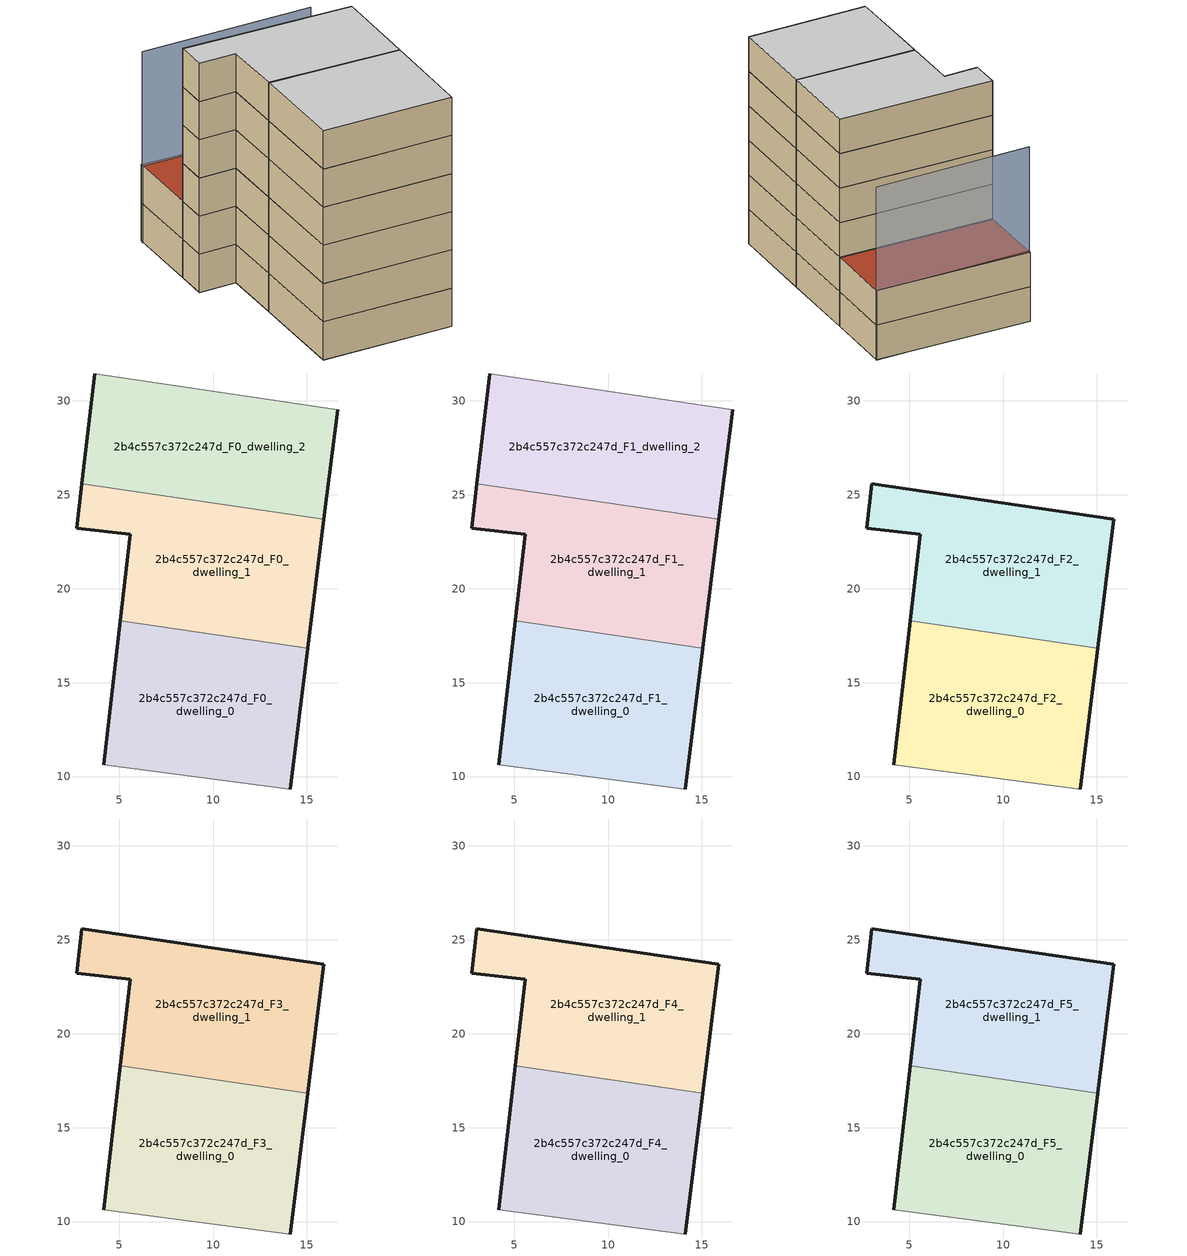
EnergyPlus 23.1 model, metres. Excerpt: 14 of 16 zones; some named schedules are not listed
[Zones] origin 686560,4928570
2b4c557c372c247d_F0_dwelling_0
 floor ground (EU_floor_Construction): 14.1,9.34 15.04,16.83 5.06,18.29 4.18,10.62 z0
 wall outside (EU_wall_Construction): 4.18,10.62 5.06,18.29 / 15.04,16.83 14.1,9.34 z0:3
 wall adiabatic (EU_wall_Construction): 14.1,9.34 4.18,10.62 z0:3
 wall to 2b4c557c372c247d_F0_dwelling_1 (EU_wall_Construction): 5.06,18.29 15.04,16.83 z0:3
2b4c557c372c247d_F0_dwelling_1
 floor ground (EU_floor_Construction): 15.04,16.83 15.9,23.7 3.02,25.59 2.75,23.21 5.59,22.89 5.06,18.29 z0
 wall outside (EU_wall_Construction): 15.9,23.7 15.04,16.83 / 5.06,18.29 5.59,22.89 2.75,23.21 3.02,25.59 z0:3
 wall to 2b4c557c372c247d_F0_dwelling_2 (EU_wall_Construction): 3.02,25.59 15.9,23.7 z0:3
2b4c557c372c247d_F0_dwelling_2
 floor ground (EU_floor_Construction): 15.9,23.7 16.63,29.54 3.69,31.43 3.02,25.59 z0
 wall outside (EU_wall_Construction): 3.02,25.59 3.69,31.43 / 16.63,29.54 15.9,23.7 z0:3
 wall adiabatic (EU_wall_Construction): 3.69,31.43 16.63,29.54 z0:3
2b4c557c372c247d_F1_dwelling_0
 floor to 2b4c557c372c247d_F0_dwelling_0 (EU_floor_Construction): 14.1,9.34 15.04,16.83 5.06,18.29 4.18,10.62 z3
 wall outside (EU_wall_Construction): 4.18,10.62 5.06,18.29 / 15.04,16.83 14.1,9.34 z3:6
 wall adiabatic (EU_wall_Construction): 14.1,9.34 4.18,10.62 z3:6
 wall to 2b4c557c372c247d_F1_dwelling_1 (EU_wall_Construction): 5.06,18.29 15.04,16.83 z3:6
2b4c557c372c247d_F1_dwelling_1
 floor to 2b4c557c372c247d_F0_dwelling_1 (EU_floor_Construction): 15.04,16.83 15.9,23.7 3.02,25.59 2.75,23.21 5.59,22.89 5.06,18.29 z3
 wall outside (EU_wall_Construction): 15.9,23.7 15.04,16.83 / 5.06,18.29 5.59,22.89 2.75,23.21 3.02,25.59 z3:6
 wall to 2b4c557c372c247d_F1_dwelling_2 (EU_wall_Construction): 3.02,25.59 15.9,23.7 z3:6
2b4c557c372c247d_F1_dwelling_2
 floor to 2b4c557c372c247d_F0_dwelling_2 (EU_floor_Construction): 15.9,23.7 16.63,29.54 3.69,31.43 3.02,25.59 z3
 wall outside (EU_wall_Construction): 3.02,25.59 3.69,31.43 / 16.63,29.54 15.9,23.7 z3:6
 wall adiabatic (EU_wall_Construction): 3.69,31.43 16.63,29.54 z3:6
 roof outside (EU_roof_Construction): 16.63,29.54 15.9,23.7 3.02,25.59 3.69,31.43 z6
2b4c557c372c247d_F2_dwelling_0
 floor to 2b4c557c372c247d_F1_dwelling_0 (EU_floor_Construction): 14.1,9.34 15.04,16.83 5.06,18.29 4.18,10.62 z6
 wall outside (EU_wall_Construction): 4.18,10.62 5.06,18.29 / 15.04,16.83 14.1,9.34 z6:9
 wall adiabatic (EU_wall_Construction): 14.1,9.34 4.18,10.62 z6:9
 wall to 2b4c557c372c247d_F2_dwelling_1 (EU_wall_Construction): 5.06,18.29 15.04,16.83 z6:9
2b4c557c372c247d_F2_dwelling_1
 floor to 2b4c557c372c247d_F1_dwelling_1 (EU_floor_Construction): 15.04,16.83 15.9,23.7 3.02,25.59 2.75,23.21 5.59,22.89 5.06,18.29 z6
 wall outside (EU_wall_Construction): 5.06,18.29 5.59,22.89 2.75,23.21 3.02,25.59 15.9,23.7 15.04,16.83 z6:9
2b4c557c372c247d_F3_dwelling_0
 floor to 2b4c557c372c247d_F2_dwelling_0 (EU_floor_Construction): 14.1,9.34 15.04,16.83 5.06,18.29 4.18,10.62 z9
 wall outside (EU_wall_Construction): 4.18,10.62 5.06,18.29 / 15.04,16.83 14.1,9.34 z9:12
 wall adiabatic (EU_wall_Construction): 14.1,9.34 4.18,10.62 z9:12
 wall to 2b4c557c372c247d_F3_dwelling_1 (EU_wall_Construction): 5.06,18.29 15.04,16.83 z9:12
2b4c557c372c247d_F3_dwelling_1
 floor to 2b4c557c372c247d_F2_dwelling_1 (EU_floor_Construction): 15.04,16.83 15.9,23.7 3.02,25.59 2.75,23.21 5.59,22.89 5.06,18.29 z9
 wall outside (EU_wall_Construction): 5.06,18.29 5.59,22.89 2.75,23.21 3.02,25.59 15.9,23.7 15.04,16.83 z9:12
2b4c557c372c247d_F4_dwelling_0
 floor to 2b4c557c372c247d_F3_dwelling_0 (EU_floor_Construction): 14.1,9.34 15.04,16.83 5.06,18.29 4.18,10.62 z12
 wall outside (EU_wall_Construction): 4.18,10.62 5.06,18.29 / 15.04,16.83 14.1,9.34 z12:15
 wall adiabatic (EU_wall_Construction): 14.1,9.34 4.18,10.62 z12:15
 wall to 2b4c557c372c247d_F4_dwelling_1 (EU_wall_Construction): 5.06,18.29 15.04,16.83 z12:15
2b4c557c372c247d_F4_dwelling_1
 floor to 2b4c557c372c247d_F3_dwelling_1 (EU_floor_Construction): 15.04,16.83 15.9,23.7 3.02,25.59 2.75,23.21 5.59,22.89 5.06,18.29 z12
 wall outside (EU_wall_Construction): 5.06,18.29 5.59,22.89 2.75,23.21 3.02,25.59 15.9,23.7 15.04,16.83 z12:15
2b4c557c372c247d_F5_dwelling_0
 floor to 2b4c557c372c247d_F4_dwelling_0 (EU_floor_Construction): 14.1,9.34 15.04,16.83 5.06,18.29 4.18,10.62 z15
 wall outside (EU_wall_Construction): 4.18,10.62 5.06,18.29 / 15.04,16.83 14.1,9.34 z15:18
 wall adiabatic (EU_wall_Construction): 14.1,9.34 4.18,10.62 z15:18
 wall to 2b4c557c372c247d_F5_dwelling_1 (EU_wall_Construction): 5.06,18.29 15.04,16.83 z15:18
 ceiling to 2b4c557c372c247d_F6_dwelling_0 (EU_floor_Construction): 15.04,16.83 14.1,9.34 4.18,10.62 5.06,18.29 z18
2b4c557c372c247d_F5_dwelling_1
 floor to 2b4c557c372c247d_F4_dwelling_1 (EU_floor_Construction): 15.04,16.83 15.9,23.7 3.02,25.59 2.75,23.21 5.59,22.89 5.06,18.29 z15
 wall outside (EU_wall_Construction): 5.06,18.29 5.59,22.89 2.75,23.21 3.02,25.59 15.9,23.7 15.04,16.83 z15:18
 ceiling to 2b4c557c372c247d_F6_dwelling_1 (EU_floor_Construction): 15.9,23.7 15.04,16.83 5.06,18.29 5.59,22.89 2.75,23.21 3.02,25.59 z18
shading: 16.63,29.54 3.63,31.18 z0:15
[Building]
EU S2 Campaign: North Axis=0; Terrain=City; Solar Distribution=FullExterior
[Site:Location]
Bologna: Latitude=44.5; Longitude=11.25; Time Zone=1; Elevation=37
[SizingPeriod:WeatherFileDays]
AnnualSizingPeriod: Begin Month=1; Begin Day of Month=1; End Month=12; End Day of Month=31; Day of Week for Start Day=Monday; Use Weather File Daylight Saving Period=No; Use Weather File Rain and Snow Indicators=No
[MATERIAL]
EU_InternalMass_Material: Roughness=MediumRough; Thickness=0.1; Conductivity=1; Density=1800; Specific Heat=900; Thermal Absorptance=0.9; Solar Absorptance=0.7; Visible Absorptance=0.7
[MATERIAL:NOMASS] Roughness=MediumRough; Thermal Absorptance=0.9; Solar Absorptance=0.7; Visible Absorptance=0.7
Name | Thermal Resistance
EU_wall_NoMass | 0.905828
EU_roof_NoMass | 0.37593
EU_floor_NoMass | 0.67114
[CONSTRUCTION]
EU_wall_Construction: EU_wall_NoMass
EU_roof_Construction: EU_roof_NoMass
EU_floor_Construction: EU_floor_NoMass
EU_InternalMass_Construction: EU_InternalMass_Material
[ZONE] Type=1; Multiplier=1; Ceiling Height=autocalculate; Floor Area=autocalculate; Part of Total Floor Area=Yes
Name | Volume
2b4c557c372c247d_F0_dwelling_0; 2b4c557c372c247d_F1_dwelling_0; 2b4c557c372c247d_F2_dwelling_0; 2b4c557c372c247d_F3_dwelling_0; 2b4c557c372c247d_F4_dwelling_0; 2b4c557c372c247d_F5_dwelling_0 | 230.139
2b4c557c372c247d_F0_dwelling_1 | 230.123
2b4c557c372c247d_F1_dwelling_1; 2b4c557c372c247d_F2_dwelling_1; 2b4c557c372c247d_F3_dwelling_1; 2b4c557c372c247d_F4_dwelling_1; 2b4c557c372c247d_F5_dwelling_1 | 230.125
2b4c557c372c247d_F0_dwelling_2 | 230.142
2b4c557c372c247d_F1_dwelling_2 | 230.141
[INTERNALMASS] Construction=EU_InternalMass_Construction
Name | Zone or ZoneList | Surface Area
2b4c557c372c247d_F0_dwelling_0_EU_InternalMass | 2b4c557c372c247d_F0_dwelling_0 | 76.7131
2b4c557c372c247d_F0_dwelling_1_EU_InternalMass | 2b4c557c372c247d_F0_dwelling_1 | 76.7081
2b4c557c372c247d_F0_dwelling_2_EU_InternalMass | 2b4c557c372c247d_F0_dwelling_2 | 76.7138
2b4c557c372c247d_F1_dwelling_0_EU_InternalMass | 2b4c557c372c247d_F1_dwelling_0 | 76.7131
2b4c557c372c247d_F1_dwelling_1_EU_InternalMass | 2b4c557c372c247d_F1_dwelling_1 | 76.7081
2b4c557c372c247d_F1_dwelling_2_EU_InternalMass | 2b4c557c372c247d_F1_dwelling_2 | 76.7138
2b4c557c372c247d_F2_dwelling_0_EU_InternalMass | 2b4c557c372c247d_F2_dwelling_0 | 115.063
2b4c557c372c247d_F2_dwelling_1_EU_InternalMass | 2b4c557c372c247d_F2_dwelling_1 | 115.06
2b4c557c372c247d_F3_dwelling_0_EU_InternalMass | 2b4c557c372c247d_F3_dwelling_0 | 115.063
2b4c557c372c247d_F3_dwelling_1_EU_InternalMass | 2b4c557c372c247d_F3_dwelling_1 | 115.06
2b4c557c372c247d_F4_dwelling_0_EU_InternalMass | 2b4c557c372c247d_F4_dwelling_0 | 115.063
2b4c557c372c247d_F4_dwelling_1_EU_InternalMass | 2b4c557c372c247d_F4_dwelling_1 | 115.06
2b4c557c372c247d_F5_dwelling_0_EU_InternalMass | 2b4c557c372c247d_F5_dwelling_0 | 115.063
2b4c557c372c247d_F5_dwelling_1_EU_InternalMass | 2b4c557c372c247d_F5_dwelling_1 | 115.06
[OTHEREQUIPMENT] Fuel Type=Electricity; Design Level Calculation Method=Watts/Area; Power per Zone Floor Area=1; Fraction Latent=0; Fraction Radiant=0; Fraction Lost=0; Carbon Dioxide Generation Rate=0; EndUse Subcategory=EU_Step8_InternalGains
Name | Zone or ZoneList or Space or SpaceList | Schedule
EU_Step8_InternalGain_2b4c557c372c247d_F0_dwelling_0_f000 | 2b4c557c372c247d_F0_dwelling_0 | EU_Step8_GainSchedule_2b4c557c372c247d_F0_dwelling_0_f000
EU_Step8_InternalGain_2b4c557c372c247d_F0_dwelling_1_f000 | 2b4c557c372c247d_F0_dwelling_1 | EU_Step8_GainSchedule_2b4c557c372c247d_F0_dwelling_1_f000
EU_Step8_InternalGain_2b4c557c372c247d_F0_dwelling_2_f000 | 2b4c557c372c247d_F0_dwelling_2 | EU_Step8_GainSchedule_2b4c557c372c247d_F0_dwelling_2_f000
EU_Step8_InternalGain_2b4c557c372c247d_F1_dwelling_0_f000 | 2b4c557c372c247d_F1_dwelling_0 | EU_Step8_GainSchedule_2b4c557c372c247d_F1_dwelling_0_f000
EU_Step8_InternalGain_2b4c557c372c247d_F1_dwelling_1_f000 | 2b4c557c372c247d_F1_dwelling_1 | EU_Step8_GainSchedule_2b4c557c372c247d_F1_dwelling_1_f000
EU_Step8_InternalGain_2b4c557c372c247d_F1_dwelling_2_f000 | 2b4c557c372c247d_F1_dwelling_2 | EU_Step8_GainSchedule_2b4c557c372c247d_F1_dwelling_2_f000
EU_Step8_InternalGain_2b4c557c372c247d_F2_dwelling_0_f000 | 2b4c557c372c247d_F2_dwelling_0 | EU_Step8_GainSchedule_2b4c557c372c247d_F2_dwelling_0_f000
EU_Step8_InternalGain_2b4c557c372c247d_F2_dwelling_1_f000 | 2b4c557c372c247d_F2_dwelling_1 | EU_Step8_GainSchedule_2b4c557c372c247d_F2_dwelling_1_f000
EU_Step8_InternalGain_2b4c557c372c247d_F3_dwelling_0_f000 | 2b4c557c372c247d_F3_dwelling_0 | EU_Step8_GainSchedule_2b4c557c372c247d_F3_dwelling_0_f000
EU_Step8_InternalGain_2b4c557c372c247d_F3_dwelling_1_f000 | 2b4c557c372c247d_F3_dwelling_1 | EU_Step8_GainSchedule_2b4c557c372c247d_F3_dwelling_1_f000
EU_Step8_InternalGain_2b4c557c372c247d_F4_dwelling_0_f000 | 2b4c557c372c247d_F4_dwelling_0 | EU_Step8_GainSchedule_2b4c557c372c247d_F4_dwelling_0_f000
EU_Step8_InternalGain_2b4c557c372c247d_F4_dwelling_1_f000 | 2b4c557c372c247d_F4_dwelling_1 | EU_Step8_GainSchedule_2b4c557c372c247d_F4_dwelling_1_f000
EU_Step8_InternalGain_2b4c557c372c247d_F5_dwelling_0_f000 | 2b4c557c372c247d_F5_dwelling_0 | EU_Step8_GainSchedule_2b4c557c372c247d_F5_dwelling_0_f000
EU_Step8_InternalGain_2b4c557c372c247d_F5_dwelling_1_f000 | 2b4c557c372c247d_F5_dwelling_1 | EU_Step8_GainSchedule_2b4c557c372c247d_F5_dwelling_1_f000
[ZONEVENTILATION:DESIGNFLOWRATE] Schedule=EU_AlwaysOn; Design Flow Rate Calculation Method=AirChanges/Hour; Air Changes per Hour=0.73129; Ventilation Type=Natural; Fan Pressure Rise=0; Fan Total Efficiency=1; Constant Term Coefficient=1; Temperature Term Coefficient=0; Velocity Term Coefficient=0; Velocity Squared Term Coefficient=0; Minimum Indoor Temperature=-100; Maximum Indoor Temperature=100; Delta Temperature=-100; Minimum Outdoor Temperature=-100; Maximum Outdoor Temperature=100; Maximum Wind Speed=40
Name | Zone or ZoneList or Space or SpaceList
EU_ConstantAir_2b4c557c372c247d_F0_dwelling_0 | 2b4c557c372c247d_F0_dwelling_0
EU_ConstantAir_2b4c557c372c247d_F0_dwelling_1 | 2b4c557c372c247d_F0_dwelling_1
EU_ConstantAir_2b4c557c372c247d_F0_dwelling_2 | 2b4c557c372c247d_F0_dwelling_2
EU_ConstantAir_2b4c557c372c247d_F1_dwelling_0 | 2b4c557c372c247d_F1_dwelling_0
EU_ConstantAir_2b4c557c372c247d_F1_dwelling_1 | 2b4c557c372c247d_F1_dwelling_1
EU_ConstantAir_2b4c557c372c247d_F1_dwelling_2 | 2b4c557c372c247d_F1_dwelling_2
EU_ConstantAir_2b4c557c372c247d_F2_dwelling_0 | 2b4c557c372c247d_F2_dwelling_0
EU_ConstantAir_2b4c557c372c247d_F2_dwelling_1 | 2b4c557c372c247d_F2_dwelling_1
EU_ConstantAir_2b4c557c372c247d_F3_dwelling_0 | 2b4c557c372c247d_F3_dwelling_0
EU_ConstantAir_2b4c557c372c247d_F3_dwelling_1 | 2b4c557c372c247d_F3_dwelling_1
EU_ConstantAir_2b4c557c372c247d_F4_dwelling_0 | 2b4c557c372c247d_F4_dwelling_0
EU_ConstantAir_2b4c557c372c247d_F4_dwelling_1 | 2b4c557c372c247d_F4_dwelling_1
EU_ConstantAir_2b4c557c372c247d_F5_dwelling_0 | 2b4c557c372c247d_F5_dwelling_0
EU_ConstantAir_2b4c557c372c247d_F5_dwelling_1 | 2b4c557c372c247d_F5_dwelling_1
[HVACTEMPLATE:THERMOSTAT] Constant Heating Setpoint=20; Constant Cooling Setpoint=50
EU_HeatOnly_2b4c557c372c247d_F0_dwelling_0; EU_HeatOnly_2b4c557c372c247d_F0_dwelling_1; EU_HeatOnly_2b4c557c372c247d_F0_dwelling_2; EU_HeatOnly_2b4c557c372c247d_F1_dwelling_0; EU_HeatOnly_2b4c557c372c247d_F1_dwelling_1; EU_HeatOnly_2b4c557c372c247d_F1_dwelling_2; EU_HeatOnly_2b4c557c372c247d_F2_dwelling_0; EU_HeatOnly_2b4c557c372c247d_F2_dwelling_1; EU_HeatOnly_2b4c557c372c247d_F3_dwelling_0; EU_HeatOnly_2b4c557c372c247d_F3_dwelling_1; EU_HeatOnly_2b4c557c372c247d_F4_dwelling_0; EU_HeatOnly_2b4c557c372c247d_F4_dwelling_1; EU_HeatOnly_2b4c557c372c247d_F5_dwelling_0; EU_HeatOnly_2b4c557c372c247d_F5_dwelling_1; EU_HeatOnly_2b4c557c372c247d_F6_dwelling_0; EU_HeatOnly_2b4c557c372c247d_F6_dwelling_1
[HVACTEMPLATE:ZONE:IDEALLOADSAIRSYSTEM] System Availability Schedule=EU_AlwaysOn; Maximum Heating Supply Air Temperature=50; Minimum Cooling Supply Air Temperature=13; Maximum Heating Supply Air Humidity Ratio=0.0156; Minimum Cooling Supply Air Humidity Ratio=0.0077; Heating Limit=NoLimit; Cooling Limit=NoLimit; Heating Availability Schedule=EU_AlwaysOn; Cooling Availability Schedule=EU_CoolingOff; Dehumidification Control Type=ConstantSensibleHeatRatio; Cooling Sensible Heat Ratio=0.7; Dehumidification Setpoint=60; Humidification Control Type=None; Humidification Setpoint=30; Outdoor Air Method=None; Outdoor Air Flow Rate per Person=0.00944; Outdoor Air Flow Rate per Zone Floor Area=0; Outdoor Air Flow Rate per Zone=0; Demand Controlled Ventilation Type=None; Outdoor Air Economizer Type=NoEconomizer; Heat Recovery Type=None; Sensible Heat Recovery Effectiveness=0.7; Latent Heat Recovery Effectiveness=0.65
Name | Template Thermostat
2b4c557c372c247d_F0_dwelling_0 | EU_HeatOnly_2b4c557c372c247d_F0_dwelling_0
2b4c557c372c247d_F0_dwelling_1 | EU_HeatOnly_2b4c557c372c247d_F0_dwelling_1
2b4c557c372c247d_F0_dwelling_2 | EU_HeatOnly_2b4c557c372c247d_F0_dwelling_2
2b4c557c372c247d_F1_dwelling_0 | EU_HeatOnly_2b4c557c372c247d_F1_dwelling_0
2b4c557c372c247d_F1_dwelling_1 | EU_HeatOnly_2b4c557c372c247d_F1_dwelling_1
2b4c557c372c247d_F1_dwelling_2 | EU_HeatOnly_2b4c557c372c247d_F1_dwelling_2
2b4c557c372c247d_F2_dwelling_0 | EU_HeatOnly_2b4c557c372c247d_F2_dwelling_0
2b4c557c372c247d_F2_dwelling_1 | EU_HeatOnly_2b4c557c372c247d_F2_dwelling_1
2b4c557c372c247d_F3_dwelling_0 | EU_HeatOnly_2b4c557c372c247d_F3_dwelling_0
2b4c557c372c247d_F3_dwelling_1 | EU_HeatOnly_2b4c557c372c247d_F3_dwelling_1
2b4c557c372c247d_F4_dwelling_0 | EU_HeatOnly_2b4c557c372c247d_F4_dwelling_0
2b4c557c372c247d_F4_dwelling_1 | EU_HeatOnly_2b4c557c372c247d_F4_dwelling_1
2b4c557c372c247d_F5_dwelling_0 | EU_HeatOnly_2b4c557c372c247d_F5_dwelling_0
2b4c557c372c247d_F5_dwelling_1 | EU_HeatOnly_2b4c557c372c247d_F5_dwelling_1
[SIZING:ZONE] Zone Cooling Design Supply Air Temperature Input Method=SupplyAirTemperature; Zone Cooling Design Supply Air Temperature=13; Zone Heating Design Supply Air Temperature Input Method=SupplyAirTemperature; Zone Heating Design Supply Air Temperature=50; Zone Cooling Design Supply Air Humidity Ratio=0.008; Zone Heating Design Supply Air Humidity Ratio=0.008; Cooling Design Air Flow Method=DesignDay; Cooling Design Air Flow Rate=0; Cooling Minimum Air Flow per Zone Floor Area=0.000762; Cooling Minimum Air Flow=0; Cooling Minimum Air Flow Fraction=0.2; Heating Design Air Flow Method=DesignDay; Heating Design Air Flow Rate=0; Heating Maximum Air Flow per Zone Floor Area=0.002032; Heating Maximum Air Flow=0.141576; Heating Maximum Air Flow Fraction=0.3; Account for Dedicated Outdoor Air System=No; Dedicated Outdoor Air System Control Strategy=NeutralSupplyAir; Dedicated Outdoor Air Low Setpoint Temperature for Design=autosize; Dedicated Outdoor Air High Setpoint Temperature for Design=autosize; Zone Load Sizing Method=Sensible Load Only No Latent Load; Zone Latent Cooling Design Supply Air Humidity Ratio Input Method=HumidityRatioDifference; Zone Cooling Design Supply Air Humidity Ratio Difference=0.005; Zone Latent Heating Design Supply Air Humidity Ratio Input Method=HumidityRatioDifference; Zone Humidification Design Supply Air Humidity Ratio Difference=0.005
2b4c557c372c247d_F0_dwelling_0; 2b4c557c372c247d_F0_dwelling_1; 2b4c557c372c247d_F0_dwelling_2; 2b4c557c372c247d_F1_dwelling_0; 2b4c557c372c247d_F1_dwelling_1; 2b4c557c372c247d_F1_dwelling_2; 2b4c557c372c247d_F2_dwelling_0; 2b4c557c372c247d_F2_dwelling_1; 2b4c557c372c247d_F3_dwelling_0; 2b4c557c372c247d_F3_dwelling_1; 2b4c557c372c247d_F4_dwelling_0; 2b4c557c372c247d_F4_dwelling_1; 2b4c557c372c247d_F5_dwelling_0; 2b4c557c372c247d_F5_dwelling_1
[SCHEDULE:FILE] Column Number=1; Rows to Skip at Top=0; Number of Hours of Data=8760; Column Separator=Comma; Interpolate to Timestep=No; Minutes per Item=60; Adjust Schedule for Daylight Savings=Yes
Name | File
EU_Step8_GainSchedule_2b4c557c372c247d_F0_dwelling_0_f000 | ../../schedules/2b4c557c372c247d/2b4c557c372c247d_F0_dwelling_0_f000_gain.csv
EU_Step8_GainSchedule_2b4c557c372c247d_F0_dwelling_1_f000 | ../../schedules/2b4c557c372c247d/2b4c557c372c247d_F0_dwelling_1_f000_gain.csv
